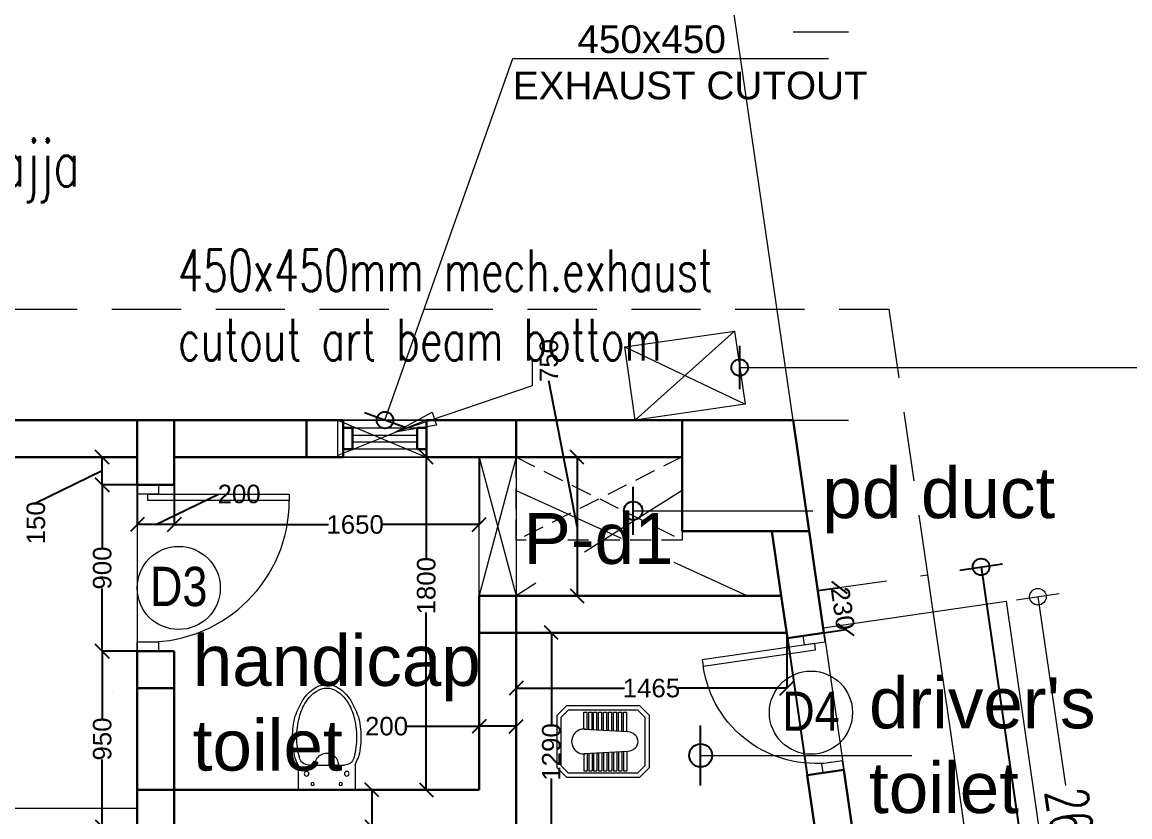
# Model space of a CAD drawing. Header units: inches. Extents: x 148614 to 294443, y 4730 to 138360.
# Drawn here: x 231065 to 237061, y 126688 to 130986 of the extents above; entities that cross this region are included whole.
import ezdxf
from ezdxf.enums import TextEntityAlignment as Align

# ---------------------------------------------------------------- set-up
doc = ezdxf.new("R2010")
doc.units = ezdxf.units.IN
doc.header["$MEASUREMENT"] = 0
for name, pattern in [('( Hidden )', [0.375, 0.25, -0.125]), ('1', [0]), ('HIDDEN', [0.375, 0.25, -0.125]), ('HIDDEN2', [0.1875, 0.125, -0.0625])]:
    doc.linetypes.add(name, pattern=pattern)
doc.layers.get('DEFPOINTS').update_dxf_attribs({"color": 40, "lineweight": 15})
for name, color, linetype, lineweight in [('01-PDA MEP', 7, 'Continuous', 15), ('BUILDING  LINE', 46, 'Continuous', 0), ('Column', 32, 'Continuous', 30), ('description text', 34, 'Continuous', 15), ('DIAMENSION', 122, 'Continuous', 15), ('dim inside', 5, 'Continuous', 15), ('DIMENSION', 1, 'Continuous', 15), ('door window text', 242, 'Continuous', 13), ('DOORS', 44, 'Continuous', 13), ('dotted gen.& dotted windows', 252, 'HIDDEN2', 15), ('furniture', 252, '1', 15), ('MEP INPUTS', 7, 'Continuous', 15), ('mullion', 6, 'Continuous', 30), ('room text', 7, 'Continuous', 13), ('SDA_ELEVATION', 8, 'Continuous', 15), ('text', 7, 'Continuous', 15), ('wall cut', 7, 'Continuous', 30), ('wall ele', 7, 'Continuous', 15), ('WALLS', 7, 'Continuous', 15), ('windows', 34, 'Continuous', 15)]:
    doc.layers.add(name, color=color, linetype=linetype, lineweight=lineweight)
doc.layers.add('DIM 02 DMART', color=8, linetype='Continuous')
doc.layers.add('toilet area', color=7, linetype='Continuous')
doc.styles.add('ARIAL', font='arial.ttf')
doc.styles.add('dim center', font='arial.ttf', dxfattribs={"height": 250})
doc.styles.add('dim detail', font='simplex.shx', dxfattribs={"width": 0.65})
doc.styles.add('dim inside', font='simplex.shx', dxfattribs={"width": 0.7, "height": 100})
doc.styles.add('opning tag', font='ARIALN.TTF', dxfattribs={"height": 175})
doc.styles.add('room text', font='arial.ttf', dxfattribs={"height": 150})
doc.dimstyles.new('dim inside', dxfattribs={"dimtxt": 225, "dimasz": 180, "dimexe": 0, "dimexo": 0, "dimgap": 10, "dimtad": 0, "dimdec": 0, "dimzin": 0, "dimdsep": 46, "dimtxsty": 'dim detail', "dimblk": 'SMALL', "dimcen": 0.09, "dimse1": 1, "dimse2": 1, "dimclrd": 256, "dimclrt": 256, "dimadec": 0, "dimazin": 0, "dimtfac": 1, "dimtdec": 0, "dimtofl": 0, "dimtmove": 1, "dimatfit": 3, "dimldrblk": 'SMALL', "dimfxl": 1, "dimtolj": 1, "dimtzin": 0, "dimlwd": -1, "dimarcsym": 2})
doc.dimstyles.new('Dmart', dxfattribs={"dimtxt": 100, "dimasz": 75, "dimexe": 0.0625, "dimexo": 0.0625, "dimgap": 0.09, "dimtad": 0, "dimdec": 0, "dimzin": 0, "dimdsep": 46, "dimtxsty": 'ARIAL', "dimblk": 'OBLIQUE', "dimcen": 0.09, "dimclrt": 252, "dimadec": 0, "dimazin": 0, "dimtfac": 1, "dimtdec": 0, "dimtofl": 0, "dimtmove": 1, "dimatfit": 3, "dimldrblk": 'OBLIQUE', "dimfxl": 1, "dimtolj": 1, "dimtzin": 0, "dimarcsym": 0})

# ---------------------------------------------------------------- blocks, each defined once
blk = doc.blocks.new('_Small')
at = {"color": 0, "linetype": 'ByBlock', "lineweight": -2}
blk.add_line((0, 0.65), (0, -0.65), dxfattribs=at)
blk.add_circle((0, 0), 0.25, dxfattribs=at)
blk = doc.blocks.new('*D38')
at = {"layer": 'DEFPOINTS', "color": 0, "transparency": 16777216}
for p in [(2328533.9, -2943766.6), (2328706.5, -2943741.6), (2328907.7, -2946339.2)]:
    blk.add_point(p, dxfattribs=at)
at = {"layer": 'dim inside', "transparency": 16777216}
for p, q in [((2328706.5, -2943741.6), (2328854.9, -2944762.9)), ((2329080.3, -2946314.1), (2328931.9, -2945292.7))]:
    blk.add_line(p, q, dxfattribs=at)
at = {"layer": 'dim inside', "transparency": 16777216, "xscale": 180, "yscale": 180, "zscale": 180}
for p, rotation in [((2328706.5, -2943741.6), 98.26680340815327), ((2329080.3, -2946314.1), 278.2668034081532)]:
    blk.add_blockref('_Small', p, dxfattribs=dict(at, rotation=rotation))
at = {"layer": 'dim inside', "transparency": 16777216, "insert": (2328893.4, -2945027.8), "char_height": 225, "attachment_point": 5, "rotation": 278.2668, "style": 'dim detail'}
blk.add_mtext('\\A1;2600', dxfattribs=at)
blk = doc.blocks.new('erwrre')
at = {"layer": 'wall ele', "color": 6, "linetype": 'HIDDEN', "ltscale": 450}
blk.add_lwpolyline([(2325881.9, -2942986.6), (2326781, -2942986.6), (2326781, -2943436.6), (2325881.9, -2943436.6)], close=True, dxfattribs=at)
for points in [[(2325881.9, -2942986.6), (2326781, -2943436.6)], [(2326780.1, -2942985.9), (2325882.8, -2943437.4)]]:
    blk.add_lwpolyline(points, dxfattribs=at)
blk = doc.blocks.new('*U13')
at = {"layer": 'DOORS'}
for points in [[(50, 0), (50, 615), (85, 615), (85, 0)], [(50, 57.5), (50, -57.5), (0, -57.5), (0, 57.5)], [(750, 57.5), (750, -57.5), (700, -57.5), (700, 57.5)]]:
    blk.add_lwpolyline(points, close=True, dxfattribs=at)
blk.add_arc((85, 0), 615, 0, 90, dxfattribs=at)
blk = doc.blocks.new('*U14')
at = {"layer": 'DOORS'}
for points in [[(50, 0), (50, 765), (85, 765), (85, 0)], [(50, 57.5), (50, -57.5), (0, -57.5), (0, 57.5)], [(900, 57.5), (900, -57.5), (850, -57.5), (850, 57.5)]]:
    blk.add_lwpolyline(points, close=True, dxfattribs=at)
blk.add_arc((85, 0), 765, 0, 90, dxfattribs=at)
blk = doc.blocks.new('opning tag')
at = {"layer": 'door window text', "linetype": 'Continuous'}
blk.add_circle((0, 0), 132.3, dxfattribs=at)
at = {"layer": 'door window text', "style": 'opning tag'}
blk.add_attdef('D1', text='', height=125, dxfattribs=at).set_placement((0, -57.7), align=Align.CENTER)
blk = doc.blocks.new('_Oblique')
at = {"color": 0, "linetype": 'ByBlock', "lineweight": -2}
blk.add_line((-0.5, -0.5), (0.5, 0.5), dxfattribs=at)
blk = doc.blocks.new('*D207')
at = {"layer": 'DEFPOINTS', "color": 0}
for p in [(231888.5, 128633.5), (233538.5, 128633.5), (233538.5, 128268.6)]:
    blk.add_point(p, dxfattribs=at)
at = {"layer": 'DIM 02 DMART', "color": 0, "lineweight": -2}
for p, q in [((231888.5, 128633.4), (231888.5, 128268.6)), ((233538.5, 128633.4), (233538.5, 128268.6)), ((231888.5, 128268.6), (232722.8, 128268.6)), ((233538.5, 128268.6), (233011.9, 128268.6))]:
    blk.add_line(p, q, dxfattribs=at)
at = {"layer": 'DIM 02 DMART', "color": 0, "lineweight": -2, "xscale": 75, "yscale": 75, "zscale": 75, "rotation": 180}
blk.add_blockref('_Oblique', (231888.5, 128268.6), dxfattribs=at)
at = {"layer": 'DIM 02 DMART', "color": 0, "lineweight": -2, "xscale": 75, "yscale": 75, "zscale": 75}
blk.add_blockref('_Oblique', (233538.5, 128268.6), dxfattribs=at)
at = {"layer": 'DIM 02 DMART', "color": 252, "insert": (232867.4, 128268.6), "char_height": 100, "attachment_point": 5, "style": 'ARIAL'}
blk.add_mtext('\\A1;1650', dxfattribs=at)
blk = doc.blocks.new('*D208')
at = {"layer": 'DEFPOINTS', "color": 0}
for p in [(233538.5, 128633.5), (233252.6, 126833.5), (233538.5, 126833.5)]:
    blk.add_point(p, dxfattribs=at)
at = {"layer": 'DIM 02 DMART', "color": 0, "lineweight": -2}
for p, q in [((233538.4, 128633.5), (233252.5, 128633.5)), ((233252.6, 128633.5), (233252.6, 128082.3)), ((233252.6, 126833.5), (233252.6, 127793.3)), ((233538.4, 126833.5), (233252.5, 126833.5))]:
    blk.add_line(p, q, dxfattribs=at)
at = {"layer": 'DIM 02 DMART', "color": 0, "lineweight": -2, "xscale": 75, "yscale": 75, "zscale": 75}
for p, rotation in [((233252.6, 128633.5), 90), ((233252.6, 126833.5), 270)]:
    blk.add_blockref('_Oblique', p, dxfattribs=dict(at, rotation=rotation))
at = {"layer": 'DIM 02 DMART', "color": 252, "insert": (233252.6, 127937.8), "char_height": 100, "attachment_point": 5, "rotation": 90, "style": 'ARIAL'}
blk.add_mtext('\\A1;1800', dxfattribs=at)
blk = doc.blocks.new('*D100')
at = {"layer": 'DEFPOINTS', "color": 0}
for p in [(233860.2, 128633.5), (233860.2, 127883.5), (234068.6, 127883.5)]:
    blk.add_point(p, dxfattribs=at)
at = {"layer": 'DIM 02 DMART', "color": 0, "lineweight": -2}
for p, q in [((233916.4, 129045.7), (233916.4, 129045.9)), ((234068.6, 128258.5), (233916.4, 129045.7)), ((233860.3, 128633.5), (234068.7, 128633.5)), ((234068.6, 128633.5), (234068.6, 127883.5)), ((233860.3, 127883.5), (234068.7, 127883.5))]:
    blk.add_line(p, q, dxfattribs=at)
at = {"layer": 'DIM 02 DMART', "color": 0, "lineweight": -2, "xscale": 75, "yscale": 75, "zscale": 75}
for p, rotation in [((234068.6, 128633.5), 90), ((234068.6, 127883.5), 270)]:
    blk.add_blockref('_Oblique', p, dxfattribs=dict(at, rotation=rotation))
at = {"layer": 'DIM 02 DMART', "color": 252, "insert": (233916.4, 129155.9), "char_height": 100, "attachment_point": 5, "rotation": 90, "style": 'ARIAL'}
blk.add_mtext('\\A1;750', dxfattribs=at)
blk = doc.blocks.new('*D209')
at = {"layer": 'DEFPOINTS', "color": 0}
for p in [(233738.5, 127683.5), (235203.6, 127683.5), (235203.6, 127383.5)]:
    blk.add_point(p, dxfattribs=at)
at = {"layer": 'DIM 02 DMART', "color": 0, "lineweight": -2}
for p, q in [((233738.5, 127683.4), (233738.5, 127383.4)), ((235203.6, 127683.4), (235203.6, 127383.4)), ((233738.5, 127383.5), (234326, 127383.5)), ((235203.6, 127383.5), (234616.1, 127383.5))]:
    blk.add_line(p, q, dxfattribs=at)
at = {"layer": 'DIM 02 DMART', "color": 0, "lineweight": -2, "xscale": 75, "yscale": 75, "zscale": 75, "rotation": 180}
blk.add_blockref('_Oblique', (233738.5, 127383.5), dxfattribs=at)
at = {"layer": 'DIM 02 DMART', "color": 0, "lineweight": -2, "xscale": 75, "yscale": 75, "zscale": 75}
blk.add_blockref('_Oblique', (235203.6, 127383.5), dxfattribs=at)
at = {"layer": 'DIM 02 DMART', "color": 252, "insert": (234471.1, 127383.5), "char_height": 100, "attachment_point": 5, "style": 'ARIAL'}
blk.add_mtext('\\A1;1465', dxfattribs=at)
blk = doc.blocks.new('*D101')
at = {"layer": 'DEFPOINTS', "color": 0}
for p in [(233783.5, 127683.7), (233783.5, 126393.5), (233929.4, 126393.5)]:
    blk.add_point(p, dxfattribs=at)
at = {"layer": 'DIM 02 DMART', "color": 0, "lineweight": -2}
for p, q in [((233783.6, 127683.7), (233929.4, 127683.7)), ((233929.4, 127683.7), (233929.4, 127183.1)), ((233929.4, 126393.5), (233929.4, 126894.1)), ((233783.6, 126393.5), (233929.4, 126393.5))]:
    blk.add_line(p, q, dxfattribs=at)
at = {"layer": 'DIM 02 DMART', "color": 0, "lineweight": -2, "xscale": 75, "yscale": 75, "zscale": 75}
for p, rotation in [((233929.4, 127683.7), 90), ((233929.4, 126393.5), 270)]:
    blk.add_blockref('_Oblique', p, dxfattribs=dict(at, rotation=rotation))
at = {"layer": 'DIM 02 DMART', "color": 252, "insert": (233929.4, 127038.6), "char_height": 100, "attachment_point": 5, "rotation": 90, "style": 'ARIAL'}
blk.add_mtext('\\A1;1290', dxfattribs=at)
blk = doc.blocks.new('*D222')
at = {"layer": 'DEFPOINTS', "color": 0}
for p in [(231498.7, 128633.5), (231688.5, 128633.5), (231688.5, 128483.5)]:
    blk.add_point(p, dxfattribs=at)
at = {"layer": 'DIM 02 DMART', "color": 0, "lineweight": -2}
for p, q in [((231688.4, 128633.5), (231498.6, 128633.5)), ((231498.7, 128483.5), (231498.7, 128633.5)), ((231498.7, 128558.5), (231139.7, 128384)), ((231688.4, 128483.5), (231498.6, 128483.5)), ((231139.7, 128384), (231139.7, 128383.8))]:
    blk.add_line(p, q, dxfattribs=at)
at = {"layer": 'DIM 02 DMART', "color": 0, "lineweight": -2, "xscale": 75, "yscale": 75, "zscale": 75}
for p, rotation in [((231498.7, 128633.5), 90), ((231498.7, 128483.5), 270)]:
    blk.add_blockref('_Oblique', p, dxfattribs=dict(at, rotation=rotation))
at = {"layer": 'DIM 02 DMART', "color": 252, "insert": (231139.7, 128278.2), "char_height": 100, "attachment_point": 5, "rotation": 90, "style": 'ARIAL'}
blk.add_mtext('\\A1;150', dxfattribs=at)
blk = doc.blocks.new('*D223')
at = {"layer": 'DEFPOINTS', "color": 0}
for p in [(231688.5, 128483.5), (231498.7, 127583.5), (231688.5, 127583.5)]:
    blk.add_point(p, dxfattribs=at)
at = {"layer": 'DIM 02 DMART', "color": 0, "lineweight": -2}
for p, q in [((231688.4, 128483.5), (231498.6, 128483.5)), ((231498.7, 128483.5), (231498.7, 128143.9)), ((231498.7, 127583.5), (231498.7, 127923.1)), ((231688.4, 127583.5), (231498.6, 127583.5))]:
    blk.add_line(p, q, dxfattribs=at)
at = {"layer": 'DIM 02 DMART', "color": 0, "lineweight": -2, "xscale": 75, "yscale": 75, "zscale": 75}
for p, rotation in [((231498.7, 128483.5), 90), ((231498.7, 127583.5), 270)]:
    blk.add_blockref('_Oblique', p, dxfattribs=dict(at, rotation=rotation))
at = {"layer": 'DIM 02 DMART', "color": 252, "insert": (231498.7, 128033.5), "char_height": 100, "attachment_point": 5, "rotation": 90, "style": 'ARIAL'}
blk.add_mtext('\\A1;900', dxfattribs=at)
blk = doc.blocks.new('*D224')
at = {"layer": 'DEFPOINTS', "color": 0}
for p in [(231688.5, 127583.5), (231498.7, 126633.5), (231688.5, 126633.5)]:
    blk.add_point(p, dxfattribs=at)
at = {"layer": 'DIM 02 DMART', "color": 0, "lineweight": -2}
for p, q in [((231688.4, 127583.5), (231498.6, 127583.5)), ((231498.7, 127583.5), (231498.7, 127218.9)), ((231498.7, 126633.5), (231498.7, 126998.1)), ((231688.4, 126633.5), (231498.6, 126633.5))]:
    blk.add_line(p, q, dxfattribs=at)
at = {"layer": 'DIM 02 DMART', "color": 0, "lineweight": -2, "xscale": 75, "yscale": 75, "zscale": 75}
for p, rotation in [((231498.7, 127583.5), 90), ((231498.7, 126633.5), 270)]:
    blk.add_blockref('_Oblique', p, dxfattribs=dict(at, rotation=rotation))
at = {"layer": 'DIM 02 DMART', "color": 252, "insert": (231498.7, 127108.5), "char_height": 100, "attachment_point": 5, "rotation": 90, "style": 'ARIAL'}
blk.add_mtext('\\A1;950', dxfattribs=at)
blk = doc.blocks.new('*D280')
at = {"layer": 'DEFPOINTS', "color": 0}
for p in [(231688.5, 128483.5), (231888.5, 128483.5), (231688.5, 128268.6)]:
    blk.add_point(p, dxfattribs=at)
at = {"layer": 'DIM 02 DMART', "color": 0, "lineweight": -2}
for p, q in [((231688.5, 128483.4), (231688.5, 128268.6)), ((231888.5, 128483.4), (231888.5, 128268.6)), ((231788.5, 128268.6), (232128.2, 128433.5)), ((232128.2, 128433.5), (232128.4, 128433.5)), ((231888.5, 128268.6), (231688.5, 128268.6))]:
    blk.add_line(p, q, dxfattribs=at)
at = {"layer": 'DIM 02 DMART', "color": 0, "lineweight": -2, "xscale": 75, "yscale": 75, "zscale": 75, "rotation": 180}
blk.add_blockref('_Oblique', (231688.5, 128268.6), dxfattribs=at)
at = {"layer": 'DIM 02 DMART', "color": 0, "lineweight": -2, "xscale": 75, "yscale": 75, "zscale": 75}
blk.add_blockref('_Oblique', (231888.5, 128268.6), dxfattribs=at)
at = {"layer": 'DIM 02 DMART', "color": 252, "insert": (232239.6, 128433.5), "char_height": 100, "attachment_point": 5, "style": 'ARIAL'}
blk.add_mtext('\\A1;200', dxfattribs=at)
blk = doc.blocks.new('*D130')
at = {"layer": 'DEFPOINTS', "color": 0}
for p in [(233538.5, 126833.5), (232957.8, 126633.7), (233538.5, 126633.7)]:
    blk.add_point(p, dxfattribs=at)
at = {"layer": 'DIM 02 DMART', "color": 0, "lineweight": -2}
for p, q in [((233538.4, 126833.5), (232957.8, 126833.5)), ((232957.8, 126833.5), (232957.8, 126633.7)), ((233538.4, 126633.7), (232957.8, 126633.7)), ((232957.8, 126340.8), (232957.8, 126633.7))]:
    blk.add_line(p, q, dxfattribs=at)
at = {"layer": 'DIM 02 DMART', "color": 0, "lineweight": -2, "xscale": 75, "yscale": 75, "zscale": 75}
for p, rotation in [((232957.8, 126833.5), 90), ((232957.8, 126633.7), 270)]:
    blk.add_blockref('_Oblique', p, dxfattribs=dict(at, rotation=rotation))
at = {"layer": 'DIM 02 DMART', "color": 252, "insert": (232957.8, 126229.5), "char_height": 100, "attachment_point": 5, "rotation": 90, "style": 'ARIAL'}
blk.add_mtext('\\A1;200', dxfattribs=at)
blk = doc.blocks.new('*D131')
at = {"layer": 'DEFPOINTS', "color": 0}
for p in [(233538.5, 127683.5), (233738.5, 127490.7), (233538.5, 127177.4)]:
    blk.add_point(p, dxfattribs=at)
at = {"layer": 'DIM 02 DMART', "color": 0, "lineweight": -2}
for p, q in [((233538.5, 127683.4), (233538.5, 127177.3)), ((233738.5, 127490.6), (233738.5, 127177.3)), ((233148.9, 127177.4), (233538.5, 127177.4)), ((233738.5, 127177.4), (233538.5, 127177.4))]:
    blk.add_line(p, q, dxfattribs=at)
at = {"layer": 'DIM 02 DMART', "color": 0, "lineweight": -2, "xscale": 75, "yscale": 75, "zscale": 75, "rotation": 180}
blk.add_blockref('_Oblique', (233538.5, 127177.4), dxfattribs=at)
at = {"layer": 'DIM 02 DMART', "color": 0, "lineweight": -2, "xscale": 75, "yscale": 75, "zscale": 75}
blk.add_blockref('_Oblique', (233738.5, 127177.4), dxfattribs=at)
at = {"layer": 'DIM 02 DMART', "color": 252, "insert": (233037.6, 127177.4), "char_height": 100, "attachment_point": 5, "style": 'ARIAL'}
blk.add_mtext('\\A1;200', dxfattribs=at)
blk = doc.blocks.new('wrgweg-flat-3')
at = {"layer": 'SDA_ELEVATION', "lineweight": 0}
for p, q in [((24.0451, -39.5641), (24.0451, -39.4302)), ((24.0451, -39.4302), (24.3535, -39.4302)), ((24.3535, -39.5641), (24.3535, -39.4302)), ((24.1025, -39.5641), (24.296, -39.5641))]:
    blk.add_line(p, q, dxfattribs=at)
for centre, major_axis, ratio, start_param, end_param in [((24.0905, -39.5175), (0.00888, -0.00888), 1, -1.570796, 4.712389), ((24.1229, -39.4619), (-0.00634, -0.00634), 1, 3.141593, 9.424778), ((24.2757, -39.4619), (-0.00634, -0.00634), 1, 3.141593, 9.424778), ((24.308, -39.5175), (0.00888, -0.00888), 1, -1.570796, 4.712389), ((24.2457, -39.6726), (0.1613, -0.1613), 1, -2.851641, -2.673394), ((24.1025, -39.616), (0.0366, -0.0366), 1, 2.356194, 3.653529), ((24.1993, -39.5659), (-0.0444, -0.0444), 1, -0.813974, 2.384771), ((24.296, -39.616), (-0.0366, -0.0366), 1, 2.629657, 3.926991), ((24.5409, -39.5057), (0.1388, -0.1388), 1, -2.053789, -1.846586), ((24.4606, -39.7152), (0.3156, -0.3156), 1, -2.613923, -2.356194), ((24.4642, -39.7152), (0.3019, -0.3019), 1, -2.613923, -2.356194), ((24.3336, -39.6808), (0.2063, -0.2063), 1, -2.629657, -2.613923), ((24.0649, -39.6808), (0.2063, -0.2063), 1, 1.043126, 1.05886), ((23.9343, -39.7152), (0.3019, -0.3019), 1, 0.785398, 1.043126), ((23.938, -39.7152), (-0.3156, -0.3156), 1, 2.356194, 2.613923), ((24.4606, -39.7152), (-0.3156, -0.3156), 1, -0.785398, -0.52767), ((24.4642, -39.7152), (0.3019, -0.3019), 1, -2.356194, -2.098466), ((23.9343, -39.7152), (0.3019, -0.3019), 1, 0.52767, 0.785398), ((23.938, -39.7152), (0.3156, -0.3156), 1, 0.52767, 0.785398), ((24.3336, -39.7496), (0.1993, -0.3741), 0.733293, -1.744372, -1.514097), ((24.3336, -39.7496), (0.2063, -0.2063), 1, -2.098466, -1.789465), ((24.0649, -39.7496), (-0.2063, -0.2063), 1, 1.789465, 2.098466), ((24.0649, -39.7496), (-0.199, -0.3735), 0.734441, 1.514009, 1.74463), ((24.2511, -39.8021), (0.1509, -0.1509), 1, -1.789465, -1.362411), ((24.2511, -39.8021), (-0.1372, -0.1372), 1, -0.218669, 0.208386), ((24.1474, -39.8021), (0.1372, -0.1372), 1, -0.208386, 0.218669), ((24.1474, -39.8021), (-0.1509, -0.1509), 1, 1.362411, 1.789465), ((24.1993, -39.8818), (-0.0837, -0.0837), 1, 0.208386, 0.785398), ((24.1993, -39.8818), (0.07, -0.07), 1, -1.362411, -0.785398), ((24.1993, -39.8818), (-0.07, -0.07), 1, 0.785398, 1.362411), ((24.1993, -39.8818), (0.0837, -0.0837), 1, -0.785398, -0.208386)]:
    blk.add_ellipse(centre, major_axis=major_axis, ratio=ratio, start_param=start_param, end_param=end_param, dxfattribs=at)
blk = doc.blocks.new('A$C4E931506-flat-3')
at = {"layer": 'SDA_ELEVATION', "lineweight": 0}
for p, q in [((-0.0672, -0.4379), (-0.1595, -0.4379)), ((-0.1595, -0.4379), (-0.1595, -0.4558)), ((-0.0663, -0.4558), (-0.1595, -0.4558)), ((-0.0658, -0.4647), (-0.1595, -0.4647)), ((-0.1595, -0.4647), (-0.1595, -0.4827)), ((0.0658, -0.4647), (0.1595, -0.4647)), ((0.0663, -0.4558), (0.1595, -0.4558)), ((0.0672, -0.4379), (0.1595, -0.4379)), ((0.1595, -0.4379), (0.1595, -0.4558)), ((0.1595, -0.4647), (0.1595, -0.4827)), ((-0.0647, -0.4827), (-0.1595, -0.4827)), ((-0.0642, -0.4916), (-0.1595, -0.4916)), ((-0.1595, -0.4916), (-0.1595, -0.5095)), ((-0.0632, -0.5095), (-0.1595, -0.5095)), ((-0.0627, -0.5185), (-0.1595, -0.5185)), ((-0.1595, -0.5185), (-0.1595, -0.5364)), ((-0.0617, -0.5364), (-0.1595, -0.5364)), ((0.0617, -0.5364), (0.1595, -0.5364)), ((0.0627, -0.5185), (0.1595, -0.5185)), ((0.0632, -0.5095), (0.1595, -0.5095)), ((0.0642, -0.4916), (0.1595, -0.4916)), ((0.0647, -0.4827), (0.1595, -0.4827)), ((0.1595, -0.4916), (0.1595, -0.5095)), ((0.1595, -0.5185), (0.1595, -0.5364)), ((-0.0612, -0.5454), (-0.1595, -0.5454)), ((-0.1595, -0.5454), (-0.1595, -0.5633)), ((-0.0602, -0.5633), (-0.1595, -0.5633)), ((-0.0597, -0.5722), (-0.1595, -0.5722)), ((-0.1595, -0.5722), (-0.1595, -0.5902)), ((-0.0586, -0.5902), (-0.1595, -0.5902)), ((-0.0581, -0.5991), (-0.1595, -0.5991)), ((-0.1595, -0.5991), (-0.1595, -0.617)), ((0.0581, -0.5991), (0.1595, -0.5991)), ((0.0586, -0.5902), (0.1595, -0.5902)), ((0.0597, -0.5722), (0.1595, -0.5722)), ((0.0602, -0.5633), (0.1595, -0.5633)), ((0.0612, -0.5454), (0.1595, -0.5454)), ((0.1595, -0.5454), (0.1595, -0.5633)), ((0.1595, -0.5722), (0.1595, -0.5902)), ((0.1595, -0.5991), (0.1595, -0.617)), ((-0.0571, -0.617), (-0.1595, -0.617)), ((-0.0566, -0.626), (-0.1595, -0.626)), ((-0.1595, -0.626), (-0.1595, -0.6439)), ((-0.0556, -0.6439), (-0.1595, -0.6439)), ((-0.0551, -0.6529), (-0.1595, -0.6529)), ((-0.1595, -0.6529), (-0.1595, -0.6708)), ((0.0551, -0.6529), (0.1595, -0.6529)), ((0.0556, -0.6439), (0.1595, -0.6439)), ((0.0566, -0.626), (0.1595, -0.626)), ((0.0571, -0.617), (0.1595, -0.617)), ((0.1595, -0.626), (0.1595, -0.6439)), ((0.1595, -0.6529), (0.1595, -0.6708)), ((-0.0541, -0.6708), (-0.1595, -0.6708)), ((0.0541, -0.6708), (0.1595, -0.6708))]:
    blk.add_line(p, q, dxfattribs=at)
for points in [[(-0.1398, -0.7935), (0.1398, -0.7935), (0.1926, -0.7407), (0.1926, -0.3447), (0.1398, -0.2919), (-0.1398, -0.2919), (-0.1926, -0.3447), (-0.1926, -0.7407)], [(-0.1305, -0.7711), (0.1305, -0.7711), (0.1702, -0.7314), (0.1702, -0.354), (0.1305, -0.3142), (-0.1305, -0.3142), (-0.1702, -0.354), (-0.1702, -0.7314)]]:
    blk.add_lwpolyline(points, close=True, dxfattribs=at)
blk.add_lwpolyline([(0.0672, -0.4397), (0.0538, -0.6762, -1), (-0.0538, -0.6762), (-0.0672, -0.4397)], format="xyb", dxfattribs=at)
blk.add_arc((0, -0.4397), 0.0672, 353.49611, 186.50389, dxfattribs=at)
blk = doc.blocks.new('zzxvzxv')
at = {"layer": 'DIMENSION', "color": 32, "lineweight": 0, "ltscale": 100}
for p, q in [((2322497.1, -2946640.9), (2322001.8, -2946640.9)), ((2322001.8, -2946640.9), (2322001.8, -2946679)), ((2322497.1, -2946679), (2322001.8, -2946679)), ((2322497.1, -2947290.9), (2322001.8, -2947290.9)), ((2322001.8, -2947290.9), (2322001.8, -2947329)), ((2322497.1, -2947329), (2322001.8, -2947329))]:
    blk.add_line(p, q, dxfattribs=at)
at = {"layer": 'WALLS', "lineweight": 0, "ltscale": 100}
blk.add_line((2322039.9, -2947290.9), (2322039.9, -2946679), dxfattribs=at)
at = {"layer": 'text', "color": 7, "lineweight": 0, "style": 'ARIAL', "width": 0.85}
blk.add_text('U', height=251.5, rotation=270, dxfattribs=at).set_placement((2322222.1, -2947008.3), align=Align.MIDDLE_CENTER)
blk = doc.blocks.new('OV')
at = {"layer": 'furniture', "color": 40, "linetype": 'Continuous'}
for p, q in [((-0.64, 0), (0.64, 0)), ((-0.64, -3.12), (-0.64, 0)), ((0.64, -3.16), (0.64, 0)), ((-0.64, -6.18), (-0.64, -5.62)), ((0.64, -6.18), (-0.64, -6.18)), ((0.64, -6.18), (0.64, -5.58))]:
    blk.add_line(p, q, dxfattribs=at)
at = {"layer": 'furniture', "color": 143, "linetype": 'Continuous'}
for points in [[(-10.06, -9.14), (-10.02, -9.81), (-9.89, -10.53), (-9.68, -11.23), (-9.39, -11.92), (-9.02, -12.57), (-8.58, -13.19), (-8.07, -13.78), (-7.5, -14.33), (-6.88, -14.83), (-6.2, -15.29), (-5.48, -15.7), (-4.71, -16.05), (-3.91, -16.36), (-3.08, -16.62), (-2.22, -16.81), (-1.35, -16.96), (-0.46, -17.04), (0.43, -17.07), (1.32, -17.04), (2.2, -16.96), (3.08, -16.81), (3.93, -16.62), (4.76, -16.36), (5.56, -16.05), (6.33, -15.7), (7.05, -15.29), (7.73, -14.83), (8.36, -14.33), (8.93, -13.78), (9.43, -13.19), (9.87, -12.57), (10.24, -11.92), (10.53, -11.23), (10.74, -10.53), (10.87, -9.81), (10.92, -9.08), (10.87, -8.36), (10.74, -7.64), (10.53, -6.93), (10.24, -6.25), (9.87, -5.6), (9.43, -4.98), (8.93, -4.39), (8.36, -3.84), (7.73, -3.34), (7.05, -2.88), (6.33, -2.47), (5.56, -2.11), (4.76, -1.81), (3.93, -1.55), (3.08, -1.35), (2.2, -1.21), (1.32, -1.13), (0.46, -1.1)], [(0.4, -1.1), (-0.46, -1.13), (-1.35, -1.21), (-2.22, -1.35), (-3.08, -1.55), (-3.91, -1.81), (-4.71, -2.11), (-5.48, -2.47), (-6.2, -2.88), (-6.88, -3.34), (-7.5, -3.84), (-8.07, -4.39), (-8.58, -4.98), (-9.02, -5.6), (-9.39, -6.25), (-9.68, -6.93), (-9.89, -7.64), (-10.02, -8.36), (-10.06, -9.03)], [(-9.07, -9.08), (-9.04, -9.69), (-8.93, -10.3), (-8.75, -10.9), (-8.5, -11.48), (-8.18, -12.04), (-7.8, -12.58), (-7.35, -13.1), (-6.85, -13.58), (-6.29, -14.03), (-5.68, -14.45), (-5.02, -14.82), (-4.32, -15.15), (-3.59, -15.43), (-2.82, -15.66), (-2.03, -15.85), (-1.22, -15.98), (-0.4, -16.06), (0.43, -16.08), (1.25, -16.06), (2.08, -15.98), (2.89, -15.85), (3.68, -15.66), (4.44, -15.43), (5.18, -15.15), (5.88, -14.82), (6.53, -14.45), (7.14, -14.03), (7.7, -13.58), (8.21, -13.1), (8.65, -12.58), (9.04, -12.04), (9.35, -11.48), (9.6, -10.9), (9.78, -10.3), (9.89, -9.69), (9.93, -9.08), (9.89, -8.47), (9.78, -7.87), (9.6, -7.27), (9.35, -6.69), (9.04, -6.13), (8.65, -5.58), (8.21, -5.07), (7.7, -4.58), (7.14, -4.13), (6.53, -3.72), (5.88, -3.35), (5.18, -3.02), (4.44, -2.74), (3.68, -2.51), (2.89, -2.32), (2.08, -2.19), (1.25, -2.11), (0.43, -2.08)], [(0.43, -2.08), (-0.4, -2.11), (-1.22, -2.19), (-2.03, -2.32), (-2.82, -2.51), (-3.59, -2.74), (-4.32, -3.02), (-5.02, -3.35), (-5.68, -3.72), (-6.29, -4.13), (-6.85, -4.58), (-7.35, -5.07), (-7.8, -5.58), (-8.18, -6.13), (-8.5, -6.69), (-8.75, -7.27), (-8.93, -7.87), (-9.04, -8.47), (-9.07, -9.08)]]:
    blk.add_lwpolyline(points, dxfattribs=at)
at = {"layer": 'furniture', "color": 40, "linetype": 'Continuous'}
for radius in [1.39, 1.08]:
    blk.add_circle((-0.04, -4.37), radius, dxfattribs=at)
blk = doc.blocks.new('A$C4D5840B4')
at = {"layer": 'furniture', "lineweight": 0}
for points in [[(-0.6, 0), (-1.2, 0), (-1.2, 0.45), (-0.6, 0.45)], [(0, 0), (-0.6, 0), (-0.6, 0.45), (0, 0.45)]]:
    blk.add_lwpolyline(points, close=True, dxfattribs=at)
at = {"layer": 'furniture', "lineweight": 0, "extrusion": (0, 0, -1), "xscale": -0.0254697904410932, "yscale": 0.0254697904410932, "zscale": -0.0254697904410932, "rotation": 180}
for p in [(0.9, 0), (0.3, 0)]:
    blk.add_blockref('OV', p, dxfattribs=at)
blk = doc.blocks.new('A$C25E4476E')
at = {"layer": 'DIAMENSION', "lineweight": 5, "xscale": -869.4791525679193, "yscale": 869.4791525678907, "zscale": 869.4791525678995}
for p, rotation in [((-1664.1, -1050), 180), ((-3314.1, -5096.6), 269.9999999999999)]:
    blk.add_blockref('A$C4D5840B4', p, dxfattribs=dict(at, rotation=rotation))
at = {"layer": 'DIAMENSION', "color": 6, "lineweight": 5, "rotation": 180}
for p in [(2319183, -2949519), (2319183, -2950169), (2319183, -2950819), (2319183, -2951469)]:
    blk.add_blockref('zzxvzxv', p, dxfattribs=at)
at = {"layer": 'toilet area', "lineweight": 5, "extrusion": (0, 0, -1), "yscale": 1000, "zscale": -1000}
for name, p, xscale, rotation in [('wrgweg-flat-3', (26688.4, -40280.2), 1000, 180), ('A$C4E931506-flat-3', (1535.8, -588.4), -1000, 270), ('A$C4E931506-flat-3', (-434.8, -2028), -1000, 89.99999999999993), ('A$C4E931506-flat-3', (-426.7, -3103.6), -1000, 89.99999999999993), ('wrgweg-flat-3', (-39797.8, -28505.4), 1000, 90), ('A$C4E931506-flat-3', (-910.1, -5500.4), -1000, 89.99999999999993), ('wrgweg-flat-3', (-40265.7, -30867), 1000, 90)]:
    blk.add_blockref(name, p, dxfattribs=dict(at, xscale=xscale, rotation=rotation))
blk = doc.blocks.new('*U26')
at = {"layer": 'wall ele'}
for points in [[(1858.5, 100), (1408.5, 100)], [(1408.5, -100), (1858.5, -100)]]:
    blk.add_lwpolyline(points, dxfattribs=at)
at = {"layer": 'windows', "lineweight": 30}
for points in [[(1408.5, -57.5), (1458.5, -57.5), (1458.5, 57.5), (1408.5, 57.5)], [(1808.5, -57.5), (1858.5, -57.5), (1858.5, 57.5), (1808.5, 57.5)]]:
    blk.add_lwpolyline(points, close=True, dxfattribs=at)
at = {"layer": 'windows'}
for points in [[(1458.5, 57.5), (1808.5, 57.5), (1808.5, -57.5), (1458.5, -57.5)], [(1458.5, -17.5), (1808.5, -17.5), (1808.5, 17.5), (1458.5, 17.5)]]:
    blk.add_lwpolyline(points, close=True, dxfattribs=at)
blk = doc.blocks.new('*D306')
at = {"layer": 'DEFPOINTS', "color": 0}
for p in [(235371.7, 127911.1), (235490.2, 127928.3), (235404.7, 127683.5)]:
    blk.add_point(p, dxfattribs=at)
at = {"layer": 'DIM 02 DMART', "color": 0, "lineweight": -2}
for p, q in [((235371.7, 127911.1), (235490.3, 127928.3)), ((235490.2, 127928.3), (235490.8, 127924.6)), ((235523.3, 127700.7), (235522.8, 127704.4)), ((235404.8, 127683.5), (235523.4, 127700.7))]:
    blk.add_line(p, q, dxfattribs=at)
at = {"layer": 'DIM 02 DMART', "color": 0, "lineweight": -2, "xscale": 75, "yscale": 75, "zscale": 75}
for p, rotation in [((235490.2, 127928.3), 98.26680340818083), ((235523.3, 127700.7), 278.2668034081808)]:
    blk.add_blockref('_Oblique', p, dxfattribs=dict(at, rotation=rotation))
at = {"layer": 'DIM 02 DMART', "color": 252, "insert": (235506.8, 127814.5), "char_height": 100, "attachment_point": 5, "rotation": 278.2668, "style": 'ARIAL'}
blk.add_mtext('\\A1;230', dxfattribs=at)
blk = doc.blocks.new('*D307')
for p, q in [((236255.6, 128039.5), (236752.3, 124620.6)), ((237326.1, 120671.9), (236829.3, 124090.8))]:
    blk.add_line(p, q)
at = {"layer": 'DEFPOINTS', "color": 0}
for p in [(235965.4, 127997.4), (237035.8, 120629.8), (237326.1, 120671.9)]:
    blk.add_point(p, dxfattribs=at)
at = {"xscale": 180, "yscale": 180, "zscale": 180}
for p, rotation in [((236255.6, 128039.5), 98.2668034079687), ((237326.1, 120671.9), 278.2668034079687)]:
    blk.add_blockref('_Small', p, dxfattribs=dict(at, rotation=rotation))
at = {"insert": (236790.8, 124355.7), "char_height": 225, "attachment_point": 5, "rotation": 278.2668, "style": 'dim detail'}
blk.add_mtext('\\A1;7445', dxfattribs=at)
blk = doc.blocks.new('gr flr')
at = {"layer": 'furniture', "lineweight": 5}
blk.add_lwpolyline([(2331746.4, -3229098.8), (2330521.9, -3229098.8)], dxfattribs=at)
blk = doc.blocks.new('XCVXCVXCVXC')
at = {"layer": 'furniture', "lineweight": 0}
blk.add_lwpolyline([(2961.6, 100.3), (2961.6, 100.8), (2961.2, 100.8), (2961.2, 100.3)], close=True, dxfattribs=at)
at = {"layer": 'furniture', "lineweight": 0, "xscale": -0.02214545180880421, "yscale": 0.02214545180880348, "zscale": 0.0221454518088037, "rotation": 269.9999999999999}
blk.add_blockref('OV', (2961.6, 100.5), dxfattribs=at)
blk = doc.blocks.new('adsasda')
at = {"layer": 'wall ele'}
for p, q in [((2327544.3, -2943910.4, -1000), (2328533.9, -2943766.6, -1000)), ((2328533.9, -2943766.6, -1000), (2328950.8, -2946636.1, -1000))]:
    blk.add_line(p, q, dxfattribs=at)
at = {"layer": 'dim inside'}
dim = blk.add_aligned_dim(p1=(2328907.7, -2946339.2, -1000), p2=(2328533.9, -2943766.6, -1000), distance=-174.4, dimstyle='dim inside', dxfattribs=at)
dim.commit()
dim.dimension.update_dxf_attribs({"geometry": '*D38', "text_midpoint": (2328893.4, -2945027.8, -1000)})

msp = doc.modelspace()

# ---------------------------------------------------------------- linework, layer by layer
msp.add_lwpolyline([(235206.8, 127654.7), (235314.6, 126912.5)])
at = {"layer": 'BUILDING  LINE'}
msp.add_lwpolyline([(202337.6, 128833.5), (235237.6, 128833.5), (239109.7, 102183.4), (202337.6, 102183.4)], close=True, dxfattribs=at)
at = {"layer": 'Column'}
msp.add_lwpolyline([(235237.6, 128833.5), (234637.6, 128833.5), (234637.6, 128233.5), (235324.8, 128233.5)], close=True, dxfattribs=at)
at = {"layer": 'dotted gen.& dotted windows', "linetype": '( Hidden )', "ltscale": 1500}
msp.add_lwpolyline([(201737.6, 129433.5), (235756.8, 129433.5), (239803.2, 101583.5), (201737.6, 101583.5)], close=True, dxfattribs=at)
at = {"layer": 'dotted gen.& dotted windows', "ltscale": 5000}
for points in [[(233738.5, 128453.5), (234991.7, 127883.5)], [(234637.6, 128453.5), (233738.5, 127883.5)]]:
    msp.add_lwpolyline(points, dxfattribs=at)
at = {"layer": 'dotted gen.& dotted windows', "color": 7, "linetype": '( Hidden )', "ltscale": 1500}
msp.add_lwpolyline([(235371.6, 127911.1), (235965.4, 127997.4), (237035.8, 120629.8), (236442.1, 120543.5)], dxfattribs=at)
at = {"layer": 'MEP INPUTS', "color": 3, "elevation": -1000}
msp.add_lwpolyline([(234326.4, 129229.3), (234920.2, 129315.6), (234977.7, 128919.7), (234383.9, 128833.5)], close=True, dxfattribs=at)
for points in [[(234920.2, 129315.6), (234383.9, 128833.5)], [(234326.4, 129229.3), (234977.7, 128919.7)]]:
    msp.add_lwpolyline(points, dxfattribs=at)
at = {"layer": 'MEP INPUTS', "color": 3, "lineweight": 5, "ltscale": 1000, "elevation": -1000}
msp.add_lwpolyline([(232774.6, 128833.5), (233253.5, 128833.5), (233253.5, 128633.5), (232774.6, 128633.5)], close=True, dxfattribs=at)
for points in [[(232774.6, 128833.5), (233252.6, 128633.5)], [(233252.6, 128833.5), (232774.6, 128641.3)]]:
    msp.add_lwpolyline(points, dxfattribs=at)
at = {"layer": 'mullion'}
for p, q in [((235313.9, 128308.5), (235404.7, 127683.5)), ((235122.7, 128233.5), (235173.6, 127883.5)), ((235173.6, 127883.5), (235206.8, 127654.7)), ((235512.6, 126941.3), (235639, 126071.3)), ((235314.6, 126912.5), (235441, 126042.5))]:
    msp.add_line(p, q, dxfattribs=at)
for points in [[(231888.5, 128833.5), (231688.5, 128833.5), (231688.5, 128483.5), (231888.5, 128483.5)], [(232803.5, 128833.5), (232603.5, 128833.5), (232603.5, 128633.5), (232803.5, 128633.5)], [(233253.5, 128833.5), (233738.5, 128833.5), (233738.5, 128633.5), (233253.5, 128633.5)], [(233738.5, 127883.5), (233538.5, 127883.5), (233538.5, 127683.5), (233738.5, 127683.5)], [(231888.5, 127583.5), (231688.5, 127583.5), (231688.5, 127383.5), (231888.5, 127383.5)], [(231888.5, 126833.5), (231688.5, 126833.5), (231688.5, 126633.5), (231888.5, 126633.5)]]:
    msp.add_lwpolyline(points, close=True, dxfattribs=at)
for points in [[(235404.7, 127683.5), (235206.8, 127654.7)], [(235512.6, 126941.3), (235314.6, 126912.5)]]:
    msp.add_lwpolyline(points, dxfattribs=at)
at = {"layer": 'wall cut'}
for p, q in [((229387.3, 128833.5), (232803.5, 128833.5)), ((232803.5, 128833.5), (232803.5, 128633.5)), ((233253.5, 128833.5), (234637.6, 128833.5)), ((233253.5, 128833.5), (233253.5, 128633.5)), ((229387.3, 128633.5), (231688.5, 128633.5)), ((231688.5, 128483.5), (231688.5, 128633.5)), ((231888.5, 128633.5), (232803.5, 128633.5)), ((231888.5, 128483.5), (231888.5, 128633.5)), ((233253.5, 128633.5), (233738.5, 128633.5)), ((233738.5, 128633.5), (234637.6, 128633.5)), ((231688.5, 128483.5), (231888.5, 128483.5)), ((235173.6, 127883.5), (233538.5, 127883.5)), ((233538.5, 126833.5), (233538.5, 127883.5)), ((233738.5, 127683.7), (233738.5, 126393.5)), ((235202.6, 127683.5), (233738.5, 127683.5)), ((231688.5, 126633.5), (231688.5, 127583.5)), ((231688.5, 127583.5), (231888.5, 127583.5)), ((231888.5, 126833.5), (231888.5, 127583.5)), ((231888.5, 126833.5), (233538.5, 126833.5))]:
    msp.add_line(p, q, dxfattribs=at)
at = {"layer": 'wall ele'}
for p, q in [((235237.6, 130933.5), (235537.6, 130933.5)), ((235237.6, 128833.5), (235537.6, 128833.5)), ((233538.5, 127883.5), (233538.5, 128633.5)), ((233738.5, 128633.5), (233738.5, 127883.5))]:
    msp.add_line(p, q, dxfattribs=at)
for points in [[(235237.6, 128833.5), (234332.5, 135063.5)], [(233738.5, 128633.5), (233538.5, 127885.4)], [(233538.5, 128633.5), (233738.5, 127883.5)], [(231688.5, 128483.5), (231688.5, 127583.5)]]:
    msp.add_lwpolyline(points, dxfattribs=at)

# ---------------------------------------------------------------- block references
at = {"lineweight": 0, "ltscale": 2, "rotation": 90}
for p in [(231656.9, 124406.6, -1000), (231656.9, 124406.6)]:
    msp.add_blockref('XCVXCVXCVXC', p, dxfattribs=at)
at = {"layer": '01-PDA MEP'}
msp.add_blockref('gr flr', (-2100057.9, 3355832.3), dxfattribs=at)
at = {"layer": 'DIM 02 DMART'}
msp.add_blockref('adsasda', (-2092143.4, 3071620.1), dxfattribs=at)
at = {"layer": 'door window text', "xscale": 1.699999999953434, "yscale": 1.700000000186265, "zscale": 1.7}
for p, values in [((231912.5, 127925.7), {'D1': 'D3'}), ((235334.6, 127251.1), {'D1': 'D4'})]:
    msp.add_blockref('opning tag', p, dxfattribs=at).add_auto_attribs(values)
at = {"layer": 'DOORS', "rotation": 270}
msp.add_blockref('*U14', (231746, 128483.5), dxfattribs=at)
at = {"layer": 'DOORS', "xscale": -1, "rotation": 98.26680341296387}
msp.add_blockref('*U13', (235347.8, 127675.2), dxfattribs=at)
at = {"layer": 'wall ele', "color": 6}
msp.add_blockref('erwrre', (-2092143.4, 3071620.1), dxfattribs=at)
at = {"layer": 'wall ele', "color": 5}
msp.add_blockref('A$C25E4476E', (235202.6, 127683.5), dxfattribs=at)
at = {"layer": 'windows', "rotation": 180}
msp.add_blockref('*U26', (234662, 128733.5), dxfattribs=at)

# ---------------------------------------------------------------- texts
at = {"layer": 'description text', "attachment_point": 1, "style": 'dim inside'}
for s, insert, char_height, width in [('\\pxql;600mm chajja at L.L', (229643.3, 130346.6), 250, 1902.082), ('\\pxql;450x450mm mech.exhaust \\Pcutout art beam bottom', (231909.1, 129756.2), 225, 4407.295)]:
    msp.add_mtext(s, dxfattribs=dict(at, insert=insert, char_height=char_height, width=width))
at = {"layer": 'MEP INPUTS', "color": 0, "lineweight": 5, "ltscale": 1000, "insert": (233720.9, 130969, -1000), "char_height": 150, "width": 4931.336, "attachment_point": 1, "style": 'dim center'}
msp.add_mtext('      450x450 \\PEXHAUST CUTOUT', dxfattribs=at)
at = {"layer": 'room text', "char_height": 275, "width": 19110.875, "attachment_point": 7, "style": 'room text'}
for s, insert in [('pd duct', (235396.2, 128220.4)), ('handicap \\Ptoilet', (231988.5, 126933.6)), ("driver's\\Ptoilet", (235649, 126704))]:
    msp.add_mtext(s, dxfattribs=dict(at, insert=insert))
at = {"layer": 'room text', "color": 6, "insert": (233779.1, 128052), "char_height": 275, "width": 19110.875, "attachment_point": 7, "style": 'room text'}
msp.add_mtext('P-d1', dxfattribs=at)

# ---------------------------------------------------------------- dimensions: what is measured, and where the dimension line sits
dim = msp.add_aligned_dim(p1=(235965.4, 127997.4), p2=(237035.8, 120629.8), distance=293.3, dimstyle='dim inside', override={"dimfxl": 0, "dimfxlon": 1})
dim.commit()
dim.dimension.update_dxf_attribs({"geometry": '*D307', "text_midpoint": (236790.8, 124355.7)})
at = {"layer": 'DIM 02 DMART'}
for base, p1, p2, picture, middle in [((234068.6, 127883.5), (233860.2, 128633.5), (233860.2, 127883.5), '*D100', (233916.4, 129046)), ((231498.7, 128633.5), (231688.5, 128483.5), (231688.5, 128633.5), '*D222', (231139.7, 128383.8)), ((233252.6, 126833.5), (233538.5, 128633.5), (233538.5, 126833.5), '*D208', (233252.6, 127937.8)), ((232957.8, 126633.7), (233538.5, 126833.5), (233538.5, 126633.7), '*D130', (232991.5, 126229.5))]:
    dim = msp.add_linear_dim(base=base, p1=p1, p2=p2, angle=90, dimstyle='Dmart', dxfattribs=at)
    dim.commit()
    dim.dimension.update_dxf_attribs({"geometry": picture, "text_midpoint": middle, "dimtype": 160})
for base, p1, p2, picture, middle in [((233538.5, 128268.6), (231888.5, 128633.5), (233538.5, 128633.5), '*D207', (232867.4, 128268.6)), ((231688.5, 128268.6), (231888.5, 128483.5), (231688.5, 128483.5), '*D280', (232128.5, 128433.5)), ((233538.5, 127177.4), (233738.5, 127490.7), (233538.5, 127683.5), '*D131', (233037.6, 127177.4))]:
    dim = msp.add_linear_dim(base=base, p1=p1, p2=p2, dimstyle='Dmart', dxfattribs=at)
    dim.commit()
    dim.dimension.update_dxf_attribs({"geometry": picture, "text_midpoint": middle, "dimtype": 160})
for base, p1, p2, picture, middle in [((231498.7, 127583.5), (231688.5, 128483.5), (231688.5, 127583.5), '*D223', (231498.7, 128033.5)), ((233929.4, 126393.5), (233783.5, 127683.7), (233783.5, 126393.5), '*D101', (233929.4, 127038.6)), ((231498.7, 126633.5), (231688.5, 127583.5), (231688.5, 126633.5), '*D224', (231498.7, 127108.5))]:
    dim = msp.add_linear_dim(base=base, p1=p1, p2=p2, angle=90, dimstyle='Dmart', dxfattribs=at)
    dim.commit()
    dim.dimension.update_dxf_attribs({"geometry": picture, "text_midpoint": middle})
dim = msp.add_aligned_dim(p1=(235404.7, 127683.5), p2=(235371.7, 127911.1), distance=-119.8, dimstyle='Dmart', dxfattribs=at)
dim.commit()
dim.dimension.update_dxf_attribs({"geometry": '*D306', "text_midpoint": (235506.8, 127814.5)})
dim = msp.add_linear_dim(base=(235203.6, 127383.5), p1=(233738.5, 127683.5), p2=(235203.6, 127683.5), dimstyle='Dmart', dxfattribs=at)
dim.commit()
dim.dimension.update_dxf_attribs({"geometry": '*D209', "text_midpoint": (234471.1, 127383.5)})

# ---------------------------------------------------------------- leaders
at = {"layer": 'description text'}
msp.add_leader([(233083.6, 128768.5), (233827.5, 129020.8), (233827.5, 129153.1)], dimstyle='dim inside', override={"dimasz": 225, "dimldrblk": 'ClosedBlank', "dimfxl": 50}, dxfattribs=at)
at = {"layer": 'MEP INPUTS'}
for points, override in [([(233028.5, 128833.5, -1000), (233720.9, 130789, -1000), (235430.4, 130789, -1000)], {"dimclrd": 3, "dimfxl": 100, "dimfxlon": 1}), ([(234948.9, 129117.7, -1000), (248498.6, 129117.7, -1000)], {"dimgap": 10, "dimtad": 0, "dimfxl": 100, "dimfxlon": 1})]:
    msp.add_leader(points, dimstyle='dim inside', override=override, dxfattribs=at)
at = {"layer": 'room text'}
for points, override in [([(234372.2, 128343.4), (235345.3, 128343.4)], {"dimasz": 200, "dimgap": 10, "dimtad": 0, "dimfxl": 0.5, "dimfxlon": 1}), ([(234737.5, 127019.9), (235880.7, 127019.9)], {"dimasz": 250, "dimgap": 10, "dimtad": 0})]:
    msp.add_leader(points, dimstyle='dim inside', override=override, dxfattribs=at)

doc.saveas('drawing.dxf')
